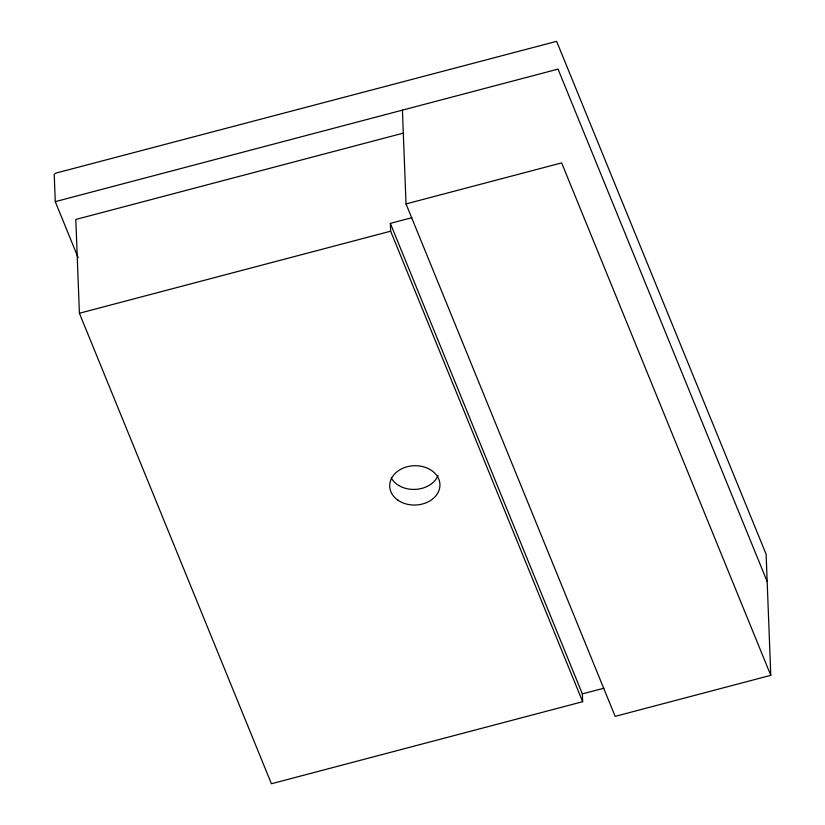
<?xml version="1.0" encoding="UTF-8"?>
<svg xmlns="http://www.w3.org/2000/svg" width="825" height="825" viewBox="0 0 825 825"><rect width="100%" height="100%" fill="white"/><g stroke="black" fill="none" stroke-linecap="round" stroke-linejoin="round"><path stroke-width="1.24" d="M78.138 257.658L55.275 201.651L558.04 69.114L767.167 581.553M403.507 133.072L75.807 219.46L79.406 313.242L271.425 783.75L582.656 701.704L582.357 693.887L390.338 223.379L411.892 217.697M406.024 203.919L561.639 162.896L770.777 675.335L615.161 716.358L406.024 203.919L402.425 110.138M79.406 313.242L390.637 231.196L390.338 223.379M582.357 693.887L603.91 688.215M390.637 231.196L582.656 701.704M770.777 675.335L766.116 554.204L556.627 41.343L55.739 173.147L54.223 174.292L55.275 201.651M438.065 475.602A25.132 19.666 -2.2 0 1 415.377 489.39A25.132 19.666 -2.2 0 1 391.205 477.974M397.897 500.167A25.132 19.666 -2.2 0 0 439.364 489.235A25.132 19.666 -2.2 0 0 407.22 466.754A25.132 19.666 -2.2 0 0 397.897 500.167"/></g></svg>
